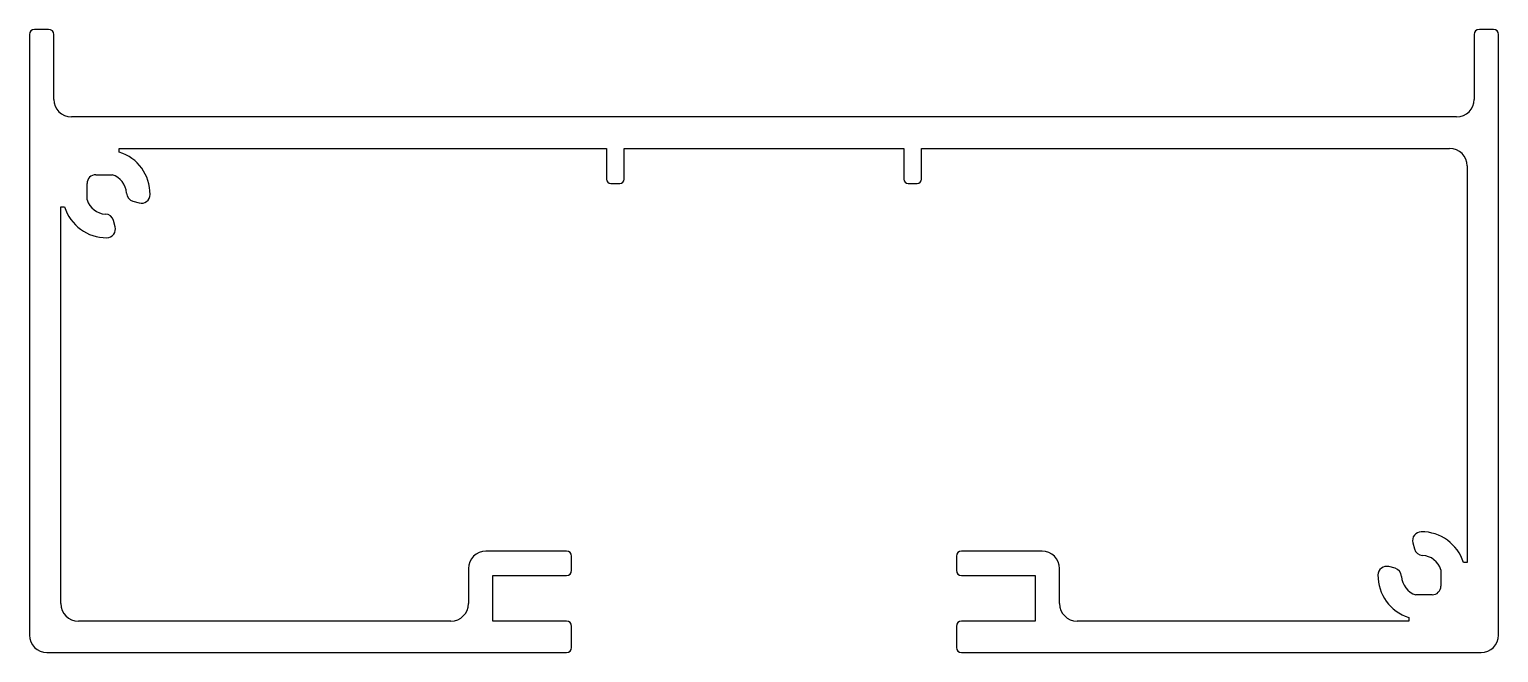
# Model space of a CAD drawing. Extents: x 2.4 to 86.4, y 2.4 to 38.
import ezdxf

# ---------------------------------------------------------------- set-up
doc = ezdxf.new("R2010")
doc.units = 0
doc.layers.get('0').update_dxf_attribs({"linetype": 'CONTINUOUS'})

msp = doc.modelspace()

# ---------------------------------------------------------------- linework, layer by layer
for p, q in [((3.452, 37.961), (2.652, 37.961)), ((86.052, 37.961), (85.252, 37.961)), ((2.352, 37.661), (2.352, 3.361)), ((3.752, 33.961), (3.752, 37.661)), ((84.952, 37.661), (84.952, 33.961)), ((86.352, 3.361), (86.352, 37.661)), ((83.952, 32.961), (4.752, 32.961)), ((7.492, 30.949), (7.492, 31.161)), ((7.492, 31.161), (35.352, 31.161)), ((35.352, 31.161), (35.352, 29.411)), ((36.352, 29.411), (36.352, 31.161)), ((36.352, 31.161), (52.352, 31.161)), ((52.352, 31.161), (52.352, 29.411)), ((53.352, 29.411), (53.352, 31.161)), ((53.352, 31.161), (83.552, 31.161)), ((6.152, 29.661), (7.087, 29.661)), ((84.552, 30.161), (84.552, 7.501)), ((5.652, 28.226), (5.652, 29.161)), ((35.602, 29.161), (36.102, 29.161)), ((52.602, 29.161), (53.102, 29.161)), ((4.152, 5.161), (4.152, 27.821)), ((4.152, 27.821), (4.364, 27.821)), ((8.271, 28.146), (8.622, 28.052)), ((7.256, 26.691), (7.161, 27.042)), ((81.449, 8.632), (81.543, 8.28)), ((33.052, 8.161), (28.452, 8.161)), ((33.352, 7.061), (33.352, 7.861)), ((55.352, 7.861), (55.352, 7.061)), ((60.252, 8.161), (55.652, 8.161)), ((27.452, 7.161), (27.452, 5.161)), ((28.852, 4.161), (28.852, 6.761)), ((28.852, 6.761), (33.052, 6.761)), ((55.652, 6.761), (59.852, 6.761)), ((59.852, 6.761), (59.852, 4.161)), ((61.252, 5.161), (61.252, 7.161)), ((80.433, 7.177), (80.082, 7.271)), ((83.052, 7.097), (83.052, 6.161)), ((84.552, 7.501), (84.34, 7.501)), ((82.552, 5.661), (81.617, 5.661)), ((81.212, 4.373), (81.212, 4.161)), ((26.452, 4.161), (5.152, 4.161)), ((33.052, 4.161), (28.852, 4.161)), ((33.352, 2.661), (33.352, 3.861)), ((55.352, 3.861), (55.352, 2.661)), ((59.852, 4.161), (55.652, 4.161)), ((81.212, 4.161), (62.252, 4.161)), ((3.352, 2.361), (33.052, 2.361)), ((55.652, 2.361), (85.352, 2.361))]:
    msp.add_line(p, q)
for centre, radius, start, end in [((2.652, 37.661), 0.3, 90, 180), ((3.452, 37.661), 0.3, 0, 90), ((85.252, 37.661), 0.3, 90, 180), ((86.052, 37.661), 0.3, 0, 90), ((4.752, 33.961), 1, 180, 270), ((83.952, 33.961), 1, 270, 0), ((83.552, 30.161), 1, 360, 90), ((6.752, 28.561), 2.5, 359.23181, 72.78249), ((6.152, 29.161), 0.5, 90, 180), ((6.752, 28.561), 1.15, 2.33719, 73.04257), ((35.602, 29.411), 0.25, 180, 270), ((36.102, 29.411), 0.25, 270, 360), ((52.602, 29.411), 0.25, 180, 270), ((53.102, 29.411), 0.25, 270, 360), ((8.401, 28.629), 0.5, 182.33719, 255), ((6.752, 28.561), 2.5, 197.21751, 270.58835), ((6.752, 28.561), 1.15, 196.95743, 267.44141), ((8.752, 28.535), 0.5, 255, 359.23181), ((6.678, 26.913), 0.5, 15, 87.44141), ((6.773, 26.561), 0.5, 270.58835, 15), ((81.932, 8.761), 0.5, 90.58835, 195), ((81.952, 6.761), 2.5, 17.21751, 90.58835), ((28.452, 7.161), 1, 90, 180), ((33.052, 7.861), 0.3, 0, 90), ((55.652, 7.861), 0.3, 90, 180), ((60.252, 7.161), 1, 0, 90), ((82.026, 8.41), 0.5, 195, 267.44141), ((81.952, 6.761), 1.15, 16.95743, 87.44141), ((33.052, 7.061), 0.3, 270, 360), ((55.652, 7.061), 0.3, 180, 270), ((79.952, 6.788), 0.5, 75, 179.23181), ((81.952, 6.761), 2.5, 179.23181, 252.78249), ((80.303, 6.694), 0.5, 2.33719, 75), ((81.952, 6.761), 1.15, 182.33719, 253.04257), ((82.552, 6.161), 0.5, 270, 0), ((5.152, 5.161), 1, 180, 270), ((26.452, 5.161), 1, 270, 0), ((62.252, 5.161), 1, 180, 270), ((3.352, 3.361), 1, 180, 270), ((33.052, 3.861), 0.3, 0, 90), ((55.652, 3.861), 0.3, 90, 180), ((85.352, 3.361), 1, 270, 0), ((33.052, 2.661), 0.3, 270, 360), ((55.652, 2.661), 0.3, 180, 270)]:
    msp.add_arc(centre, radius, start, end)

doc.saveas('drawing.dxf')
